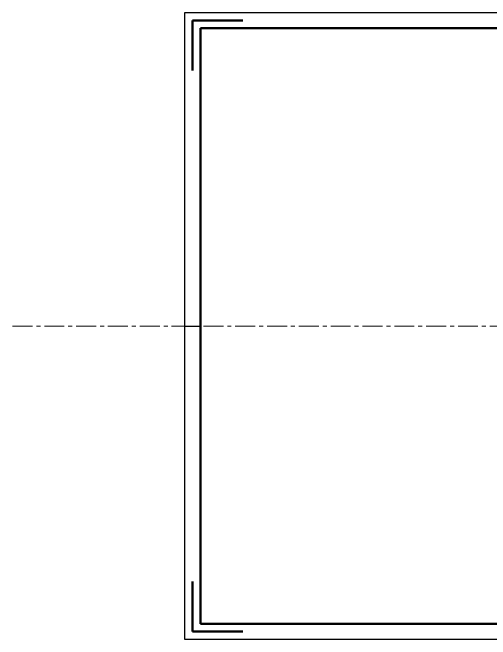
# Model space of a CAD drawing. Header units: millimetres. Extents: x -198 to 617, y -229 to 392.
# Drawn here: x -198.5 to -45.9, y -100 to 100 of the extents above; entities that cross this region are included whole.
import ezdxf

# ---------------------------------------------------------------- set-up
doc = ezdxf.new("R2010")
doc.units = ezdxf.units.MM
doc.linetypes.add('CENTER', pattern=[10.16, 6.35, -1.27, 1.27, -1.27])
doc.layers.add('中心线', color=7, linetype='CENTER', lineweight=20, plot=False)
doc.layers.add('总内框线', color=7, linetype='Continuous', lineweight=50)
doc.layers.add('总外框线', color=7, linetype='Continuous', lineweight=30)

msp = doc.modelspace()

# ---------------------------------------------------------------- linework, layer by layer
at = {"layer": '中心线'}
msp.add_line((-198.5, 0), (198.5, 0), dxfattribs=at)
at = {"layer": '总内框线'}
for p, q in [((-141, 97.5), (-141, 81.5)), ((-141, 97.5), (-125, 97.5)), ((-138.5, 95), (138.5, 95)), ((-138.5, -95), (-138.5, 95)), ((-141, -97.5), (-141, -81.5)), ((138.5, -95), (-138.5, -95)), ((-141, -97.5), (-125, -97.5))]:
    msp.add_line(p, q, dxfattribs=at)
at = {"layer": '总外框线'}
for p, q in [((-143.5, 100), (143.5, 100)), ((-143.5, -100), (-143.5, 100)), ((-143.5, 0), (-138.5, 0)), ((143.5, -100), (-143.5, -100))]:
    msp.add_line(p, q, dxfattribs=at)

doc.saveas('drawing.dxf')
